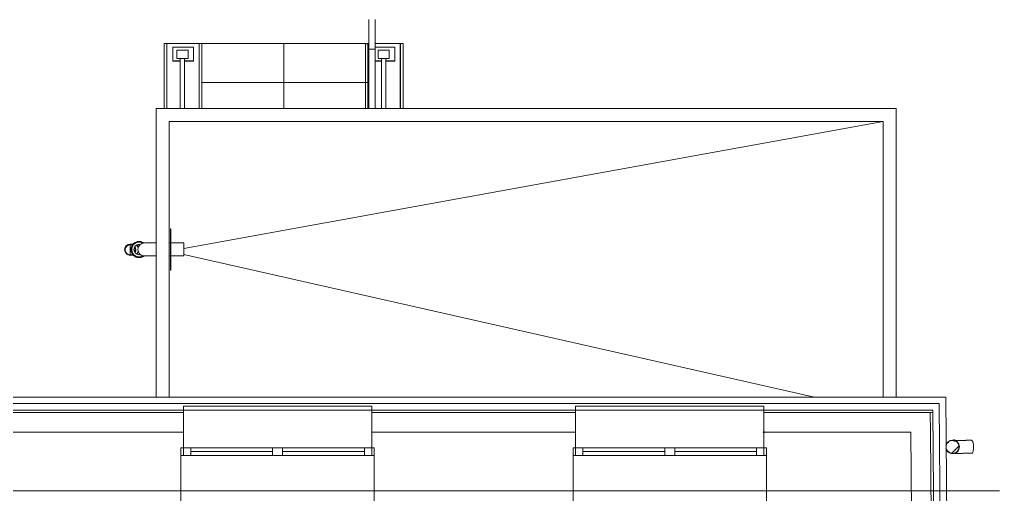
# Model space of a CAD drawing. Header units: millimetres. Extents: x 0 to 1189, y 0 to 841.
# Drawn here: x 788.3 to 863.7, y 718.1 to 754.7 of the extents above; entities that cross this region are included whole.
import ezdxf

# ---------------------------------------------------------------- set-up
doc = ezdxf.new("R2010")
doc.units = ezdxf.units.MM

msp = doc.modelspace()

# ---------------------------------------------------------------- hatches: boundary and pattern name
h = msp.add_hatch(color=7)
h.dxf.hatch_style = 2
h.paths.add_polyline_path([(845.591292, 722.999875), (845.527729, 722.973438), (845.501292, 722.909875), (845.527729, 722.846313), (845.591292, 722.819875), (845.654854, 722.846313), (845.681292, 722.909875), (845.654854, 722.973438)])
h = msp.add_hatch(color=7)
h.dxf.hatch_style = 2
h.paths.add_polyline_path([(860.249314, 722.357874), (860.185752, 722.331437), (860.159314, 722.267874), (860.185752, 722.204312), (860.249314, 722.177874), (860.262314, 722.177874), (860.325877, 722.204312), (860.352314, 722.267874), (860.325877, 722.331437), (860.262314, 722.357874)])

# ---------------------------------------------------------------- linework, layer by layer
at = {"color": 7, "lineweight": 0}
for points in [[(815.166245, 754.706524), (815.166245, 754.037823)], [(815.666246, 754.037823), (815.666246, 754.706524)], [(815.166245, 752.43782), (815.166245, 754.037823)], [(815.666246, 754.037823), (815.666246, 752.43782)], [(799.413221, 747.857413), (799.413221, 752.857421)], [(799.413221, 752.857421), (799.613222, 752.857421)], [(799.613222, 747.857413), (799.613222, 752.857421)], [(799.613222, 752.857421), (802.113225, 752.857421)], [(801.660225, 752.58842), (800.066222, 752.58842)], [(800.066222, 752.58842), (800.066222, 751.519219)], [(801.245224, 752.34982), (800.394223, 752.34982)], [(800.394223, 752.34982), (800.394223, 751.695619)], [(801.245224, 751.695619), (801.245224, 752.34982)], [(801.660225, 751.519219), (801.660225, 752.58842)], [(815.113245, 752.857421), (802.113225, 752.857421)], [(815.113245, 752.857421), (802.113225, 752.857421)], [(802.113225, 747.857413), (802.113225, 752.857421)], [(802.113225, 752.857421), (802.313226, 752.857421)], [(802.313226, 752.857421), (802.313226, 747.857413)], [(808.613235, 752.857421), (808.613235, 749.857416)], [(814.913245, 749.857416), (814.913245, 752.832421)], [(814.913245, 752.832421), (815.088245, 752.832421)], [(815.088245, 747.857413), (815.088245, 752.857421)], [(815.088245, 752.857421), (815.166245, 752.857421)], [(815.166245, 747.857413), (815.166245, 752.43782)], [(815.666246, 752.43782), (815.166245, 752.43782)], [(815.666246, 752.857421), (817.588249, 752.857421)], [(817.160248, 752.58842), (815.666246, 752.58842)], [(815.666246, 752.43782), (815.666246, 747.857413)], [(816.745248, 752.34982), (815.894247, 752.34982)], [(815.894247, 752.34982), (815.894247, 751.695619)], [(816.745248, 751.695619), (816.745248, 752.34982)], [(817.160248, 751.519219), (817.160248, 752.58842)], [(817.588249, 752.857421), (817.588249, 747.857413)], [(817.613249, 747.857413), (817.613249, 752.857421)], [(817.613249, 752.857421), (817.813249, 752.857421)], [(817.813249, 752.857421), (817.813249, 747.857413)], [(800.066222, 751.519219), (800.646223, 751.519219)], [(800.066222, 751.491919), (800.066222, 751.519219)], [(800.646223, 751.491919), (800.066222, 751.491919)], [(800.394223, 751.695619), (801.245224, 751.695619)], [(800.646223, 747.857413), (800.646223, 751.695619)], [(800.966224, 751.695619), (800.966224, 747.857413)], [(800.966224, 751.519219), (801.660225, 751.519219)], [(801.660225, 751.491919), (800.966224, 751.491919)], [(801.660225, 751.519219), (801.660225, 751.491919)], [(815.666246, 751.519219), (816.146247, 751.519219)], [(816.146247, 751.491919), (815.666246, 751.491919)], [(815.894247, 751.695619), (816.745248, 751.695619)], [(816.146247, 747.857413), (816.146247, 751.695619)], [(816.466247, 751.695619), (816.466247, 747.857413)], [(816.466247, 751.519219), (817.160248, 751.519219)], [(817.160248, 751.491919), (816.466247, 751.491919)], [(817.160248, 751.519219), (817.160248, 751.491919)], [(815.113245, 749.857416), (802.313226, 749.857416)], [(815.113245, 749.857416), (802.313226, 749.857416)], [(808.613235, 749.857416), (808.613235, 747.857413)], [(814.913245, 747.857413), (814.913245, 749.843116)], [(798.78722, 747.857413), (855.787307, 747.857413)], [(798.78722, 725.609879), (798.78722, 747.857413)], [(855.787307, 747.857413), (855.787307, 725.609879)], [(854.787306, 746.857412), (799.787222, 746.857412)], [(799.787222, 746.857412), (799.787222, 725.609879)], [(854.787306, 746.857412), (800.918224, 737.070897)], [(854.787306, 725.609879), (854.787306, 746.857412)], [(799.915222, 738.588899), (799.885222, 738.588899)], [(799.885222, 738.588899), (799.885222, 738.188898)], [(799.885222, 735.788895), (799.885222, 738.188898)], [(799.915222, 738.188898), (799.915222, 738.588899)], [(799.915222, 738.188898), (799.915222, 735.788895)], [(796.363217, 736.962897), (796.397279, 737.131537), (796.490217, 737.269522), (796.628155, 737.362694), (796.797217, 737.396897), (796.893967, 737.385772), (796.986218, 737.352897)], [(796.386217, 736.962897), (796.418514, 737.122459), (796.506592, 737.253147), (796.637233, 737.34146), (796.797217, 737.373897), (796.886592, 737.363772), (796.972218, 737.334897)], [(796.797217, 736.574896), (796.646311, 736.605287), (796.522967, 736.688271), (796.439748, 736.811568), (796.409217, 736.962897), (796.439748, 737.113803), (796.522967, 737.237147), (796.646311, 737.320366), (796.797217, 737.350897)], [(796.797217, 737.350897), (796.957218, 737.315897)], [(796.797217, 736.574896), (796.797217, 737.350897)], [(796.841278, 736.962889), (796.857903, 737.095139), (796.905278, 737.210889)], [(796.841278, 736.962889), (796.857903, 737.095139), (796.905278, 737.210889)], [(796.858217, 736.981897), (796.870923, 737.107805), (796.907358, 737.2251), (796.965005, 737.331262), (797.041343, 737.423772), (797.133853, 737.50011), (797.240015, 737.557757), (797.35731, 737.594192), (797.483218, 737.606898)], [(796.884217, 737.160897), (796.941593, 737.294147), (797.028218, 737.410897)], [(797.009218, 737.382897), (796.903217, 737.382897)], [(796.908217, 736.981897), (796.919882, 737.097618), (796.953343, 737.205475), (797.006304, 737.303137), (797.076468, 737.388272), (797.161538, 737.458548), (797.259218, 737.511632), (797.36721, 737.545192), (797.483218, 737.556898), (797.631969, 737.537147), (797.770219, 737.479897)], [(796.908217, 736.981897), (796.936218, 737.158897)], [(796.955218, 737.209897), (797.021218, 737.324897)], [(797.054218, 737.435897), (797.170593, 737.522897), (797.304218, 737.579898)], [(797.056218, 737.366897), (797.195218, 737.479897)], [(797.075183, 737.392902), (797.091183, 737.394902)], [(797.083218, 736.981897), (797.11464, 737.137631), (797.200343, 737.264772), (797.327484, 737.350475), (797.483218, 737.381897), (797.568219, 737.372897)], [(797.133218, 737.156897), (797.171968, 737.063272), (797.185218, 736.962897), (797.174218, 736.871396), (797.142218, 736.785896)], [(797.144218, 737.181897), (797.191968, 737.076522), (797.208218, 736.962897)], [(797.158218, 737.203897), (797.212718, 737.089022), (797.231218, 736.962897)], [(797.162218, 737.220897), (797.185218, 737.248897)], [(797.195218, 737.479897), (797.363218, 737.543897)], [(797.272278, 737.319889), (797.350778, 737.219514), (797.399278, 737.086889)], [(797.281183, 737.326902), (797.354933, 737.233652), (797.403183, 737.111901)], [(797.339218, 737.589898), (797.483218, 737.606898)], [(797.471218, 737.350897), (797.344218, 737.350897)], [(797.885219, 736.488896), (797.784492, 736.49906), (797.690656, 736.528208), (797.605726, 736.574326), (797.531718, 736.635396), (797.470648, 736.709404), (797.424531, 736.794334), (797.395382, 736.88817), (797.385218, 736.988897), (797.395382, 737.089623), (797.424531, 737.183459), (797.470648, 737.268389), (797.531718, 737.342397), (797.605726, 737.403468), (797.690656, 737.449585), (797.784492, 737.478733), (797.885219, 737.488897)], [(797.400218, 737.372897), (797.436218, 737.378897)], [(797.416218, 737.552898), (797.483218, 737.556898), (797.549218, 737.552898)], [(797.483218, 737.606898), (797.675594, 737.576273), (797.849219, 737.487897)], [(797.483218, 737.606898), (797.627219, 737.589898)], [(797.529218, 737.378897), (797.566219, 737.372897)], [(797.603219, 737.543897), (797.770219, 737.479897)], [(797.662219, 737.579898), (797.852219, 737.485897)], [(797.812219, 737.530897), (797.776219, 737.530897)], [(797.812219, 737.509897), (797.812219, 737.530897)], [(798.78722, 737.488897), (797.885219, 737.488897)], [(799.885222, 737.488897), (799.787222, 737.488897)], [(800.918224, 737.488897), (799.918222, 737.488897)], [(799.918222, 737.488897), (799.918222, 736.488896)], [(800.918224, 736.488896), (800.918224, 737.488897)], [(797.007218, 736.582896), (796.905967, 736.542396), (796.797217, 736.528896), (796.628155, 736.562958), (796.490217, 736.655896), (796.397279, 736.793834), (796.363217, 736.962897)], [(796.993218, 736.600896), (796.898592, 736.564396), (796.797217, 736.551896), (796.637233, 736.584193), (796.506592, 736.672271), (796.418514, 736.802912), (796.386217, 736.962897)], [(796.979218, 736.619896), (796.891217, 736.586146), (796.797217, 736.574896)], [(796.946278, 736.657888), (796.869028, 736.793513), (796.841278, 736.962889)], [(796.946278, 736.657888), (796.869028, 736.793513), (796.841278, 736.962889)], [(796.855278, 736.962889), (796.870278, 737.082889)], [(796.915278, 736.727888), (796.870653, 736.837889), (796.855278, 736.962889)], [(796.858217, 736.981897), (796.875217, 737.125897)], [(797.483218, 736.356896), (797.35731, 736.369601), (797.240015, 736.406036), (797.133853, 736.463683), (797.041343, 736.540021), (796.965005, 736.632531), (796.907358, 736.738693), (796.870923, 736.855988), (796.858217, 736.981897)], [(796.875217, 736.837896), (796.858217, 736.981897)], [(796.941218, 736.668896), (796.884217, 736.802896)], [(796.903217, 736.542896), (797.040218, 736.542896)], [(797.795219, 736.498896), (797.645594, 736.430396), (797.483218, 736.406896), (797.36721, 736.41856), (797.259218, 736.452021), (797.161538, 736.504982), (797.076468, 736.575146), (797.006304, 736.660216), (796.953343, 736.757896), (796.919882, 736.865889), (796.908217, 736.981897)], [(796.936218, 736.803896), (796.908217, 736.981897)], [(797.028218, 736.552896), (796.947218, 736.659896)], [(797.021218, 736.638896), (796.955218, 736.753896)], [(797.304218, 736.382896), (797.170593, 736.440271), (797.054218, 736.526896)], [(797.195218, 736.483896), (797.056218, 736.596896)], [(797.581219, 736.593896), (797.483218, 736.581896), (797.327484, 736.613318), (797.200343, 736.699021), (797.11464, 736.826162), (797.083218, 736.981897)], [(797.102218, 737.104897), (797.115218, 737.139897)], [(797.115218, 736.822896), (797.102218, 736.857896)], [(797.208218, 736.962897), (797.194968, 736.858521), (797.156218, 736.760896)], [(797.185218, 736.713896), (797.162218, 736.742896)], [(797.231218, 736.962897), (797.216468, 736.849896), (797.173218, 736.745896)], [(797.363218, 736.418896), (797.195218, 736.483896)], [(797.402278, 736.853889), (797.362403, 736.728638), (797.296278, 736.628888)], [(797.410183, 736.840901), (797.371183, 736.721526), (797.308183, 736.623901)], [(797.436218, 736.583896), (797.400218, 736.589896)], [(797.549218, 736.410896), (797.483218, 736.406896), (797.416218, 736.410896)], [(797.866219, 736.487896), (797.685219, 736.390521), (797.483218, 736.356896)], [(797.566219, 736.589896), (797.529218, 736.583896)], [(797.770219, 736.483896), (797.603219, 736.418896)], [(797.869219, 736.489896), (797.770594, 736.426646), (797.662219, 736.382896)], [(797.794219, 736.497896), (797.770219, 736.483896)], [(798.78722, 736.488896), (797.885219, 736.488896)], [(799.885222, 736.488896), (799.787222, 736.488896)], [(799.918222, 736.488896), (800.918224, 736.488896)], [(849.488298, 725.609879), (800.918224, 736.609896)], [(797.483218, 736.356896), (797.339218, 736.373896)], [(797.627219, 736.373896), (797.483218, 736.356896)], [(799.885222, 735.788895), (799.885222, 735.388894)], [(799.915222, 735.388894), (799.915222, 735.788895)], [(799.885222, 735.388894), (799.915222, 735.388894)], [(755.296154, 725.609879), (859.592313, 725.609879)], [(755.796155, 725.109878), (859.096313, 725.109878)], [(859.096313, 725.109878), (755.796155, 725.109878)], [(859.096313, 725.109878), (859.968314, 617.377714)], [(859.968314, 617.377714), (859.096313, 725.109878)], [(859.592313, 725.609879), (860.467315, 617.419714)], [(800.891224, 724.609878), (784.991199, 724.609878)], [(784.991199, 724.409877), (800.891224, 724.409877)], [(800.891224, 724.609878), (800.891224, 724.909878)], [(800.891224, 724.909878), (815.391246, 724.909878)], [(800.891224, 722.909875), (800.891224, 724.609878)], [(815.391246, 724.609878), (800.891224, 724.609878)], [(815.391246, 724.909878), (815.391246, 724.609878)], [(831.09127, 724.609878), (815.391246, 724.609878)], [(815.391246, 724.609878), (815.391246, 722.909875)], [(831.00127, 724.409877), (815.391246, 724.409877)], [(831.09127, 724.409877), (831.00127, 724.409877)], [(831.09127, 724.609878), (831.09127, 724.909878)], [(831.09127, 724.909878), (845.591292, 724.909878)], [(831.09127, 724.609878), (845.591292, 724.609878)], [(831.09127, 722.909875), (831.09127, 724.609878)], [(845.591292, 724.909878), (845.591292, 724.609878)], [(858.600312, 724.609878), (845.591292, 724.609878)], [(845.591292, 724.609878), (845.591292, 722.909875)], [(845.651292, 724.409877), (845.591292, 724.409877)], [(845.651292, 724.409877), (858.602312, 724.409877)], [(858.402311, 724.409877), (858.414311, 722.909875)], [(859.214313, 648.676762), (858.600312, 724.609878)], [(800.891224, 722.909875), (784.991199, 722.909875)], [(800.891224, 721.709873), (800.891224, 722.909875)], [(815.391246, 722.909875), (815.391246, 721.709873)], [(815.391246, 722.909875), (831.09127, 722.909875)], [(831.09127, 721.709873), (831.09127, 722.909875)], [(845.591292, 722.909875), (856.914309, 722.909875)], [(845.591292, 722.909875), (845.591292, 721.709873)], [(857.51431, 648.663762), (856.914309, 722.909875)], [(858.414311, 722.909875), (859.014312, 648.675762)], [(859.610313, 721.852874), (859.67247, 722.026577), (859.787314, 722.163999), (859.941908, 722.254359), (860.123314, 722.286874), (860.227689, 722.276435), (860.324939, 722.246484), (860.413002, 722.199071), (860.489815, 722.136249), (860.553315, 722.060067), (860.60144, 721.972577), (860.632127, 721.875829), (860.643315, 721.771873)], [(859.623313, 721.762873), (859.633477, 721.8676), (859.662626, 721.961436), (859.708743, 722.046366), (859.769814, 722.120374), (859.843821, 722.181444), (859.928751, 722.227562), (860.022587, 722.25671), (860.123314, 722.266874), (860.223672, 722.256841), (860.317174, 722.228046), (860.40184, 722.182446), (860.47569, 722.121999), (860.536742, 722.048661), (860.583018, 721.964389), (860.612536, 721.871141), (860.623315, 721.770873)], [(860.262314, 722.267874), (860.289314, 722.268874)], [(860.289314, 722.268874), (860.318314, 722.268874)], [(860.318314, 722.268874), (860.348314, 722.268874)], [(860.348314, 722.268874), (860.381314, 722.268874)], [(860.381314, 722.268874), (860.416315, 722.269874)], [(860.416315, 722.269874), (860.453315, 722.269874)], [(860.453315, 722.269874), (860.492315, 722.269874)], [(860.492315, 722.269874), (860.532315, 722.270874)], [(860.532315, 722.270874), (860.574315, 722.270874)], [(860.574315, 722.270874), (860.618315, 722.270874)], [(860.618315, 722.270874), (860.664315, 722.271874)], [(860.664315, 722.271874), (860.711315, 722.271874)], [(860.711315, 722.271874), (860.759315, 722.271874)], [(860.759315, 722.271874), (860.809315, 722.272874)], [(860.809315, 722.272874), (860.860315, 722.272874)], [(860.860315, 722.272874), (860.912315, 722.273874)], [(860.912315, 722.273874), (860.966315, 722.273874)], [(860.966315, 722.273874), (861.020315, 722.274874)], [(861.020315, 722.274874), (861.076316, 722.274874)], [(861.076316, 722.274874), (861.132316, 722.274874)], [(861.132316, 722.274874), (861.156316, 722.275874)], [(861.581316, 722.278874), (861.156316, 722.275874)], [(861.581303, 722.27863), (861.612406, 722.268717), (861.641541, 722.239803), (861.668072, 722.193899), (861.69136, 722.133015), (861.710768, 722.059162), (861.72566, 721.974349), (861.735397, 721.880589), (861.739342, 721.779891)], [(800.691223, 721.109872), (800.691223, 721.709873)], [(800.691223, 721.709873), (801.451224, 721.709873)], [(800.691223, 721.709873), (800.691223, 721.109872)], [(801.451224, 721.709873), (800.691223, 721.709873)], [(800.891224, 721.109872), (800.891224, 721.709873)], [(801.451224, 721.709873), (801.451224, 721.109872)], [(801.451224, 721.709873), (807.761234, 721.709873)], [(801.451224, 721.409873), (807.761234, 721.409873)], [(807.761234, 721.109872), (807.761234, 721.709873)], [(807.761234, 721.709873), (808.521235, 721.709873)], [(808.521235, 721.709873), (807.761234, 721.709873)], [(808.521235, 721.709873), (808.521235, 721.109872)], [(808.521235, 721.709873), (814.831245, 721.709873)], [(808.521235, 721.409873), (814.831245, 721.409873)], [(814.831245, 721.709873), (814.831245, 721.109872)], [(815.591246, 721.709873), (814.831245, 721.709873)], [(815.591246, 721.709873), (814.831245, 721.709873)], [(815.391246, 721.109872), (815.391246, 721.709873)], [(815.591246, 721.109872), (815.591246, 721.709873)], [(815.591246, 721.109872), (815.591246, 721.709873)], [(830.891269, 721.109872), (830.891269, 721.709873)], [(830.891269, 721.709873), (831.651271, 721.709873)], [(830.891269, 721.709873), (830.891269, 721.109872)], [(831.651271, 721.709873), (830.891269, 721.709873)], [(831.09127, 721.109872), (831.09127, 721.709873)], [(831.651271, 721.709873), (831.651271, 721.109872)], [(831.651271, 721.709873), (837.96128, 721.709873)], [(831.651271, 721.409873), (837.96128, 721.409873)], [(837.96128, 721.109872), (837.96128, 721.709873)], [(837.96128, 721.709873), (838.721281, 721.709873)], [(838.721281, 721.709873), (837.96128, 721.709873)], [(838.721281, 721.709873), (838.721281, 721.109872)], [(838.721281, 721.709873), (845.031291, 721.709873)], [(838.721281, 721.409873), (845.031291, 721.409873)], [(845.031291, 721.709873), (845.031291, 721.109872)], [(845.791292, 721.709873), (845.031291, 721.709873)], [(845.791292, 721.709873), (845.031291, 721.709873)], [(845.591292, 721.109872), (845.591292, 721.709873)], [(845.791292, 721.109872), (845.791292, 721.709873)], [(845.791292, 721.109872), (845.791292, 721.709873)], [(860.643315, 721.771873), (860.632743, 721.662129), (860.602424, 721.564545), (860.554457, 721.476219), (860.49094, 721.399248), (860.413969, 721.33573), (860.325643, 721.287763), (860.228058, 721.257445), (860.123314, 721.246873), (859.943908, 721.278701), (859.790564, 721.367248), (859.675845, 721.502107), (859.612313, 721.672873)], [(860.623315, 721.770873), (860.613151, 721.666147), (860.584002, 721.572311), (860.537885, 721.487381), (860.476815, 721.413373), (860.402807, 721.352302), (860.317877, 721.306185), (860.224041, 721.277037), (860.123314, 721.266873), (860.023285, 721.276947), (859.930017, 721.305841), (859.845491, 721.351564), (859.771689, 721.412123), (859.710589, 721.485525), (859.664173, 721.569779), (859.634421, 721.662893), (859.623313, 721.762873)], [(860.064314, 721.278873), (860.610315, 721.825873)], [(861.739342, 721.779891), (861.737026, 721.679142), (861.728807, 721.585237), (861.715289, 721.500195), (861.697078, 721.426037), (861.674777, 721.364784), (861.648993, 721.318457), (861.620329, 721.289076), (861.589391, 721.278661)], [(800.691223, 717.009866), (800.691223, 721.109872)], [(801.451224, 721.109872), (800.691223, 721.109872)], [(800.691223, 721.109872), (801.451224, 721.109872)], [(807.761234, 721.109872), (801.451224, 721.109872)], [(808.521235, 721.109872), (807.761234, 721.109872)], [(807.761234, 721.109872), (808.521235, 721.109872)], [(814.831245, 721.109872), (808.521235, 721.109872)], [(814.831245, 721.109872), (815.591246, 721.109872)], [(814.831245, 721.109872), (815.591246, 721.109872)], [(815.591246, 721.109872), (815.591246, 717.009866)], [(830.891269, 717.009866), (830.891269, 721.109872)], [(831.651271, 721.109872), (830.891269, 721.109872)], [(830.891269, 721.109872), (831.651271, 721.109872)], [(837.96128, 721.109872), (831.651271, 721.109872)], [(838.721281, 721.109872), (837.96128, 721.109872)], [(837.96128, 721.109872), (838.721281, 721.109872)], [(845.031291, 721.109872), (838.721281, 721.109872)], [(845.031291, 721.109872), (845.791292, 721.109872)], [(845.031291, 721.109872), (845.791292, 721.109872)], [(845.791292, 721.109872), (845.791292, 717.009866)], [(860.281314, 721.268873), (860.258314, 721.267873)], [(860.309314, 721.268873), (860.281314, 721.268873)], [(860.338314, 721.268873), (860.309314, 721.268873)], [(860.370314, 721.268873), (860.338314, 721.268873)], [(860.404315, 721.269873), (860.370314, 721.268873)], [(860.439315, 721.269873), (860.404315, 721.269873)], [(860.477315, 721.269873), (860.439315, 721.269873)], [(860.516315, 721.269873), (860.477315, 721.269873)], [(860.557315, 721.270873), (860.516315, 721.269873)], [(860.600315, 721.270873), (860.557315, 721.270873)], [(860.645315, 721.271873), (860.600315, 721.270873)], [(860.691315, 721.271873), (860.645315, 721.271873)], [(860.739315, 721.271873), (860.691315, 721.271873)], [(860.788315, 721.272873), (860.739315, 721.271873)], [(860.838315, 721.272873), (860.788315, 721.272873)], [(860.890315, 721.272873), (860.838315, 721.272873)], [(860.942315, 721.273873), (860.890315, 721.272873)], [(860.996315, 721.273873), (860.942315, 721.273873)], [(861.051315, 721.274873), (860.996315, 721.273873)], [(861.107316, 721.274873), (861.051315, 721.274873)], [(861.164316, 721.275873), (861.107316, 721.274873)], [(861.164316, 721.275873), (861.589316, 721.278873)], [(202.529309, 718.371868), (863.72632, 718.371868)]]:
    msp.add_lwpolyline(points, dxfattribs=at)

doc.saveas('drawing.dxf')
